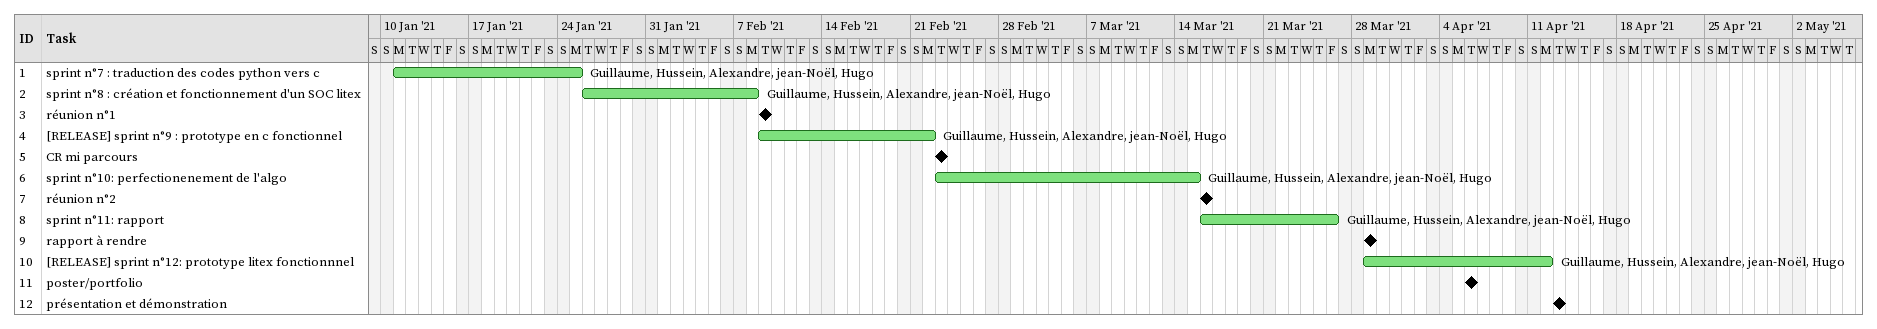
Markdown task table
| ID | Task | Start | Finish | Resources |
|---|---|---|---|---|
| 1 | sprint n°7 : traduction des codes python vers c | 2021-01-11 | 2021-01-25 | Guillaume, Hussein, Alexandre, jean-Noël, Hugo |
| 2 | sprint n°8 : création et fonctionnement d'un SOC litex | 2021-01-26 | 2021-02-08 | Guillaume, Hussein, Alexandre, jean-Noël, Hugo |
| 3 | réunion n°1 (milestone) | 2021-02-09 | 2021-02-09 |  |
| 4 | [RELEASE] sprint n°9 : prototype en c fonctionnel | 2021-02-09 | 2021-02-22 | Guillaume, Hussein, Alexandre, jean-Noël, Hugo |
| 5 | CR mi parcours (milestone) | 2021-02-23 | 2021-02-23 |  |
| 6 | sprint n°10: perfectionenement de l'algo | 2021-02-23 | 2021-03-15 | Guillaume, Hussein, Alexandre, jean-Noël, Hugo |
| 7 | réunion n°2 (milestone) | 2021-03-16 | 2021-03-16 |  |
| 8 | sprint n°11: rapport | 2021-03-16 | 2021-03-26 | Guillaume, Hussein, Alexandre, jean-Noël, Hugo |
| 9 | rapport à rendre (milestone) | 2021-03-29 | 2021-03-29 |  |
| 10 | [RELEASE] sprint n°12: prototype litex fonctionnnel | 2021-03-29 | 2021-04-12 | Guillaume, Hussein, Alexandre, jean-Noël, Hugo |
| 11 | poster/portfolio (milestone) | 2021-04-06 | 2021-04-06 |  |
| 12 | présentation et démonstration (milestone) | 2021-04-13 | 2021-04-13 |  |
